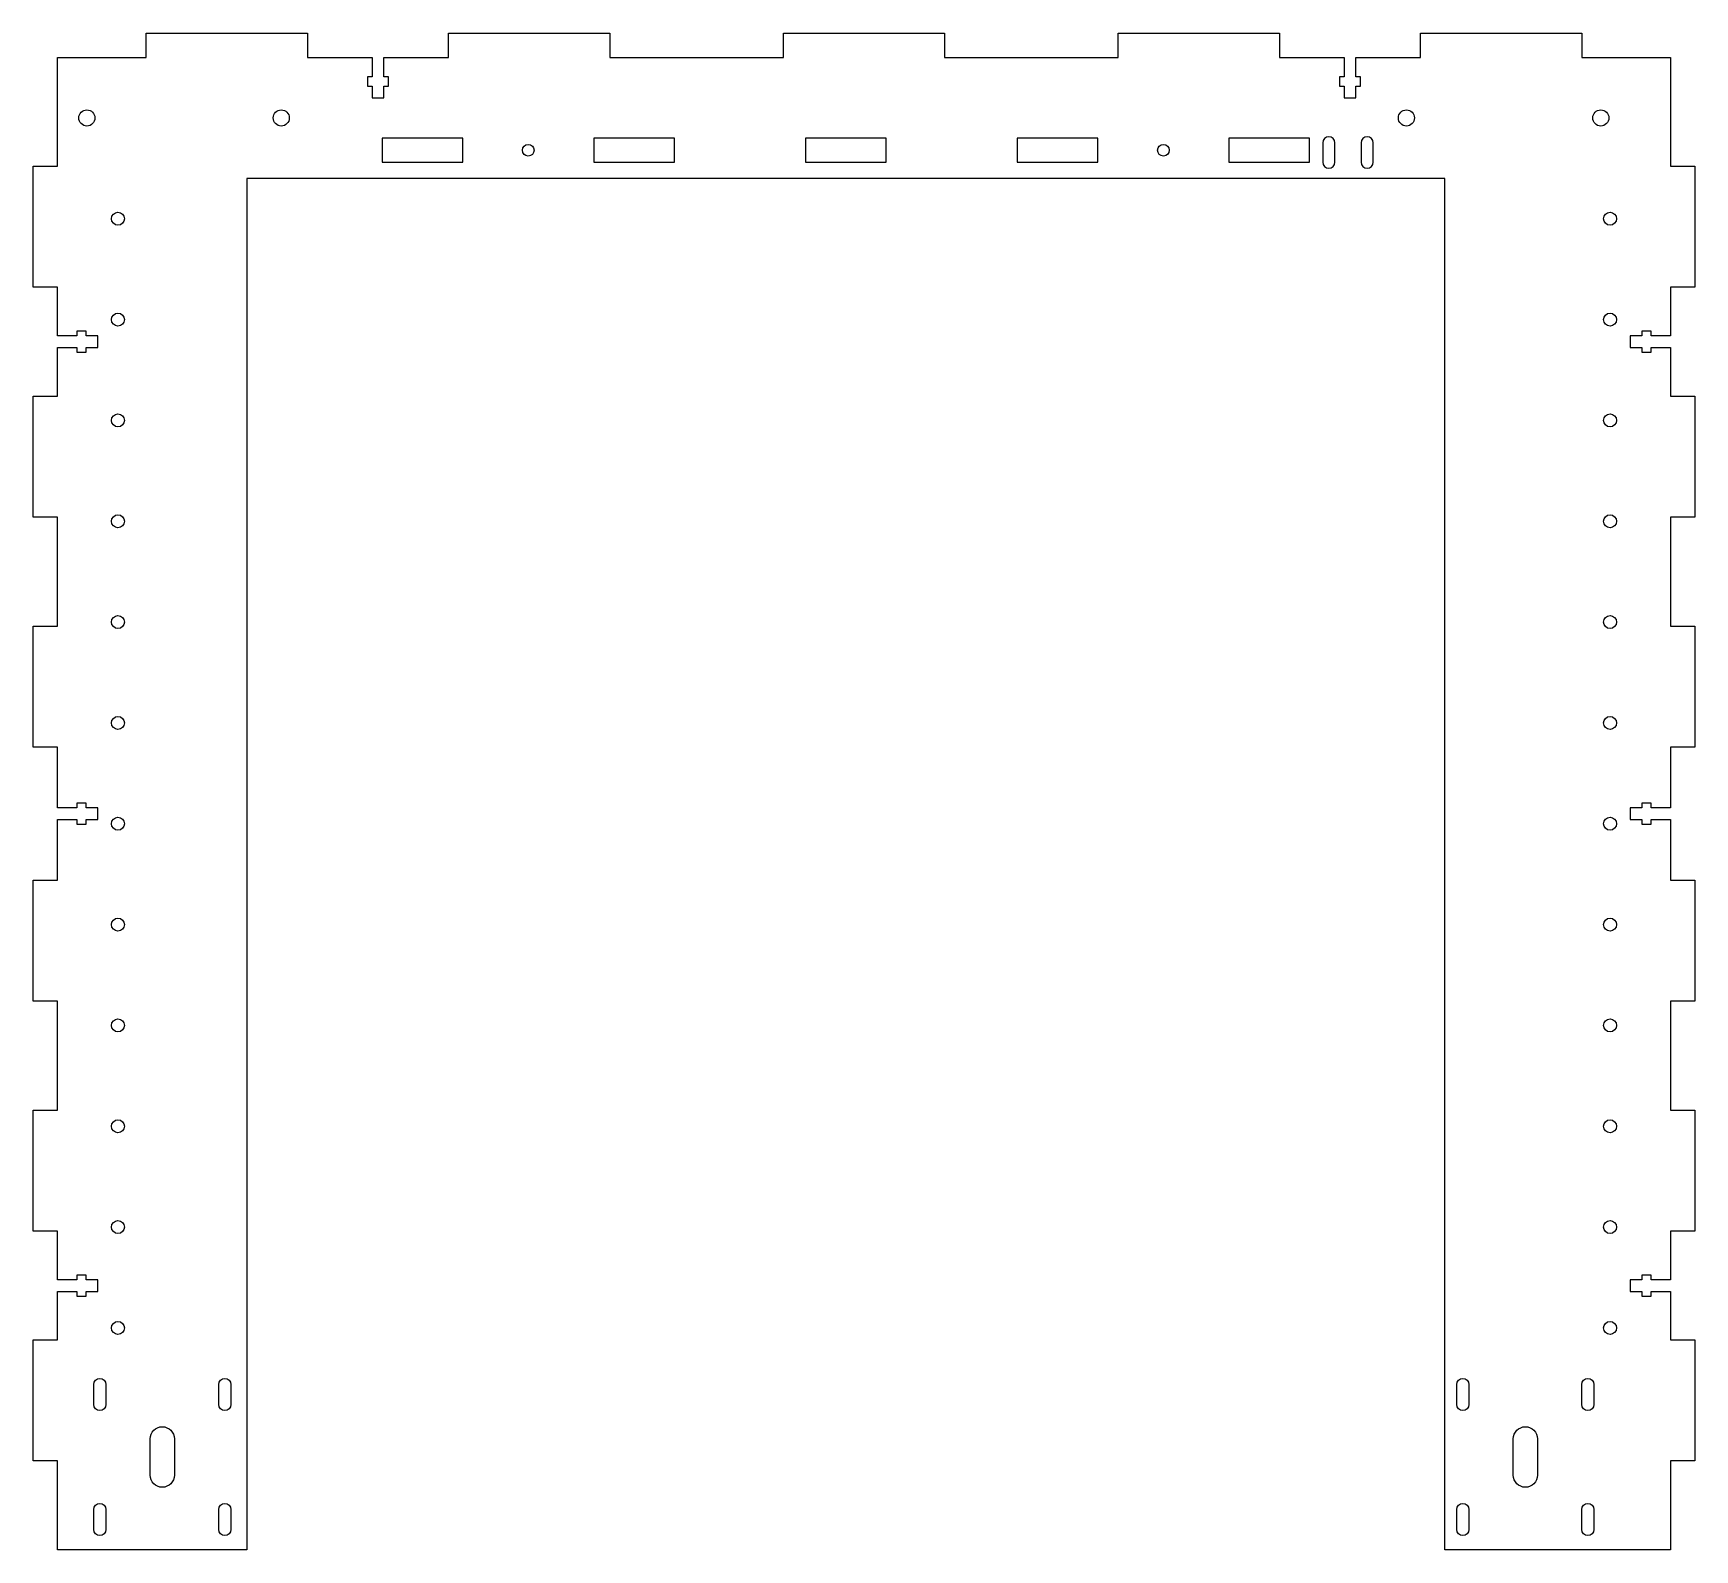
# Model space of a CAD drawing. Header units: millimetres. Extents: x -406 to 6, y 5 to 381.
import ezdxf

# ---------------------------------------------------------------- set-up
doc = ezdxf.new("R2010")
doc.units = ezdxf.units.MM
doc.layers.get('0').update_dxf_attribs({"linetype": 'CONTINUOUS'})

msp = doc.modelspace()

# ---------------------------------------------------------------- linework, layer by layer
for points in [[(0, 188.96), (-4.85, 188.96), (-4.85, 190.11), (-7.15, 190.11), (-7.15, 188.96), (-10, 188.96), (-10, 186.06), (-7.15, 186.06), (-7.15, 184.91), (-4.85, 184.91), (-4.85, 186.06), (0, 186.06), (0, 171.01), (6, 171.01), (6, 141.01), (0, 141.01), (0, 114.01), (6, 114.01), (6, 84.01), (0, 84.01), (0, 71.96), (-4.85, 71.96), (-4.85, 73.11), (-7.15, 73.11), (-7.15, 71.96), (-10, 71.96), (-10, 69.06), (-7.15, 69.06), (-7.15, 67.91), (-4.85, 67.91), (-4.85, 69.06), (0, 69.06), (0, 57.01), (6, 57.01), (6, 27.01), (0, 27.01), (0, 5), (-56, 5), (-56, 345), (-353, 345), (-353, 5), (-400, 5), (-400, 27.01), (-406, 27.01), (-406, 57.01), (-400, 57.01), (-400, 69.06), (-395.15, 69.06), (-395.15, 67.91), (-392.85, 67.91), (-392.85, 69.06), (-390, 69.06), (-390, 71.96), (-392.85, 71.96), (-392.85, 73.11), (-395.15, 73.11), (-395.15, 71.96), (-400, 71.96), (-400, 84.01), (-406, 84.01), (-406, 114.01), (-400, 114.01), (-400, 141.01), (-406, 141.01), (-406, 171.01), (-400, 171.01), (-400, 186.06), (-395.15, 186.06), (-395.15, 184.91), (-392.85, 184.91), (-392.85, 186.06), (-390, 186.06), (-390, 188.96), (-392.85, 188.96), (-392.85, 190.11), (-395.15, 190.11), (-395.15, 188.96), (-400, 188.96), (-400, 204.01), (-406, 204.01), (-406, 234.01), (-400, 234.01), (-400, 261.01), (-406, 261.01), (-406, 291.01), (-400, 291.01), (-400, 303.06), (-395.15, 303.06), (-395.15, 301.91), (-392.85, 301.91), (-392.85, 303.06), (-390, 303.06), (-390, 305.96), (-392.85, 305.96), (-392.85, 307.11), (-395.15, 307.11), (-395.15, 305.96), (-400, 305.96), (-400, 318.01), (-406, 318.01), (-406, 348.01), (-400, 348.01), (-400, 375), (-378, 375), (-378, 381), (-338, 381), (-338, 375), (-321.95, 375), (-321.95, 370.15), (-323.1, 370.15), (-323.1, 367.85), (-321.95, 367.85), (-321.95, 365), (-319.05, 365), (-319.05, 367.85), (-317.9, 367.85), (-317.9, 370.15), (-319.05, 370.15), (-319.05, 375), (-303, 375), (-303, 381), (-263, 381), (-263, 375), (-220, 375), (-220, 381), (-180, 381), (-180, 375), (-137, 375), (-137, 381), (-97, 381), (-97, 375), (-80.95, 375), (-80.95, 370.15), (-82.1, 370.15), (-82.1, 367.85), (-80.95, 367.85), (-80.95, 365), (-78.05, 365), (-78.05, 367.85), (-76.9, 367.85), (-76.9, 370.15), (-78.05, 370.15), (-78.05, 375), (-62, 375), (-62, 381), (-22, 381), (-22, 375), (0, 375), (0, 348.01), (6, 348.01), (6, 318.01), (0, 318.01), (0, 305.96), (-4.85, 305.96), (-4.85, 307.11), (-7.15, 307.11), (-7.15, 305.96), (-10, 305.96), (-10, 303.06), (-7.15, 303.06), (-7.15, 301.91), (-4.85, 301.91), (-4.85, 303.06), (0, 303.06), (0, 291.01), (6, 291.01), (6, 261.01), (0, 261.01), (0, 234.01), (6, 234.01), (6, 204.01), (0, 204.01)], [(-299.5, 349), (-299.5, 355), (-319.5, 355), (-319.5, 349)], [(-247, 349), (-247, 355), (-267, 355), (-267, 349)], [(-194.5, 349), (-194.5, 355), (-214.5, 355), (-214.5, 349)], [(-142, 349), (-142, 355), (-162, 355), (-162, 349)], [(-89.5, 349), (-89.5, 355), (-109.5, 355), (-109.5, 349)]]:
    msp.add_lwpolyline(points, close=True)
for points in [[(-86.25, 353.85), (-86.25, 349.05, 1), (-83.25, 349.05), (-83.25, 353.85, 1)], [(-76.75, 353.85), (-76.75, 349.05, 1), (-73.75, 349.05), (-73.75, 353.85, 1)], [(-391, 46, -1), (-388, 46), (-388, 41, -1), (-391, 41)], [(-360, 46, -1), (-357, 46), (-357, 41, -1), (-360, 41)], [(-50, 41, -1), (-53, 41), (-53, 46, -1), (-50, 46)], [(-19, 41, -1), (-22, 41), (-22, 46, -1), (-19, 46)], [(-371, 23.5, -1), (-377, 23.5), (-377, 32.5, -1), (-371, 32.5)], [(-33, 23.5, -1), (-39, 23.5), (-39, 32.5, -1), (-33, 32.5)], [(-391, 15, -1), (-388, 15), (-388, 10, -1), (-391, 10)], [(-360, 15, -1), (-357, 15), (-357, 10, -1), (-360, 10)], [(-50, 10, -1), (-53, 10), (-53, 15, -1), (-50, 15)], [(-19, 10, -1), (-22, 10), (-22, 15, -1), (-19, 15)]]:
    msp.add_lwpolyline(points, format="xyb", close=True)
for centre, radius in [((-392.7, 360), 2), ((-344.5, 360), 2), ((-65.5, 360), 2), ((-17.3, 360), 2), ((-283.25, 352), 1.45), ((-125.75, 352), 1.45), ((-385, 335), 1.6), ((-15, 335), 1.6), ((-385, 310), 1.6), ((-15, 310), 1.6), ((-385, 285), 1.6), ((-15, 285), 1.6), ((-385, 260), 1.6), ((-15, 260), 1.6), ((-385, 235), 1.6), ((-15, 235), 1.6), ((-385, 210), 1.6), ((-15, 210), 1.6), ((-385, 185), 1.6), ((-15, 185), 1.6), ((-385, 160), 1.6), ((-15, 160), 1.6), ((-385, 135), 1.6), ((-15, 135), 1.6), ((-385, 110), 1.6), ((-15, 110), 1.6), ((-385, 85), 1.6), ((-15, 85), 1.6), ((-385, 60), 1.6), ((-15, 60), 1.6)]:
    msp.add_circle(centre, radius)

doc.saveas('drawing.dxf')
